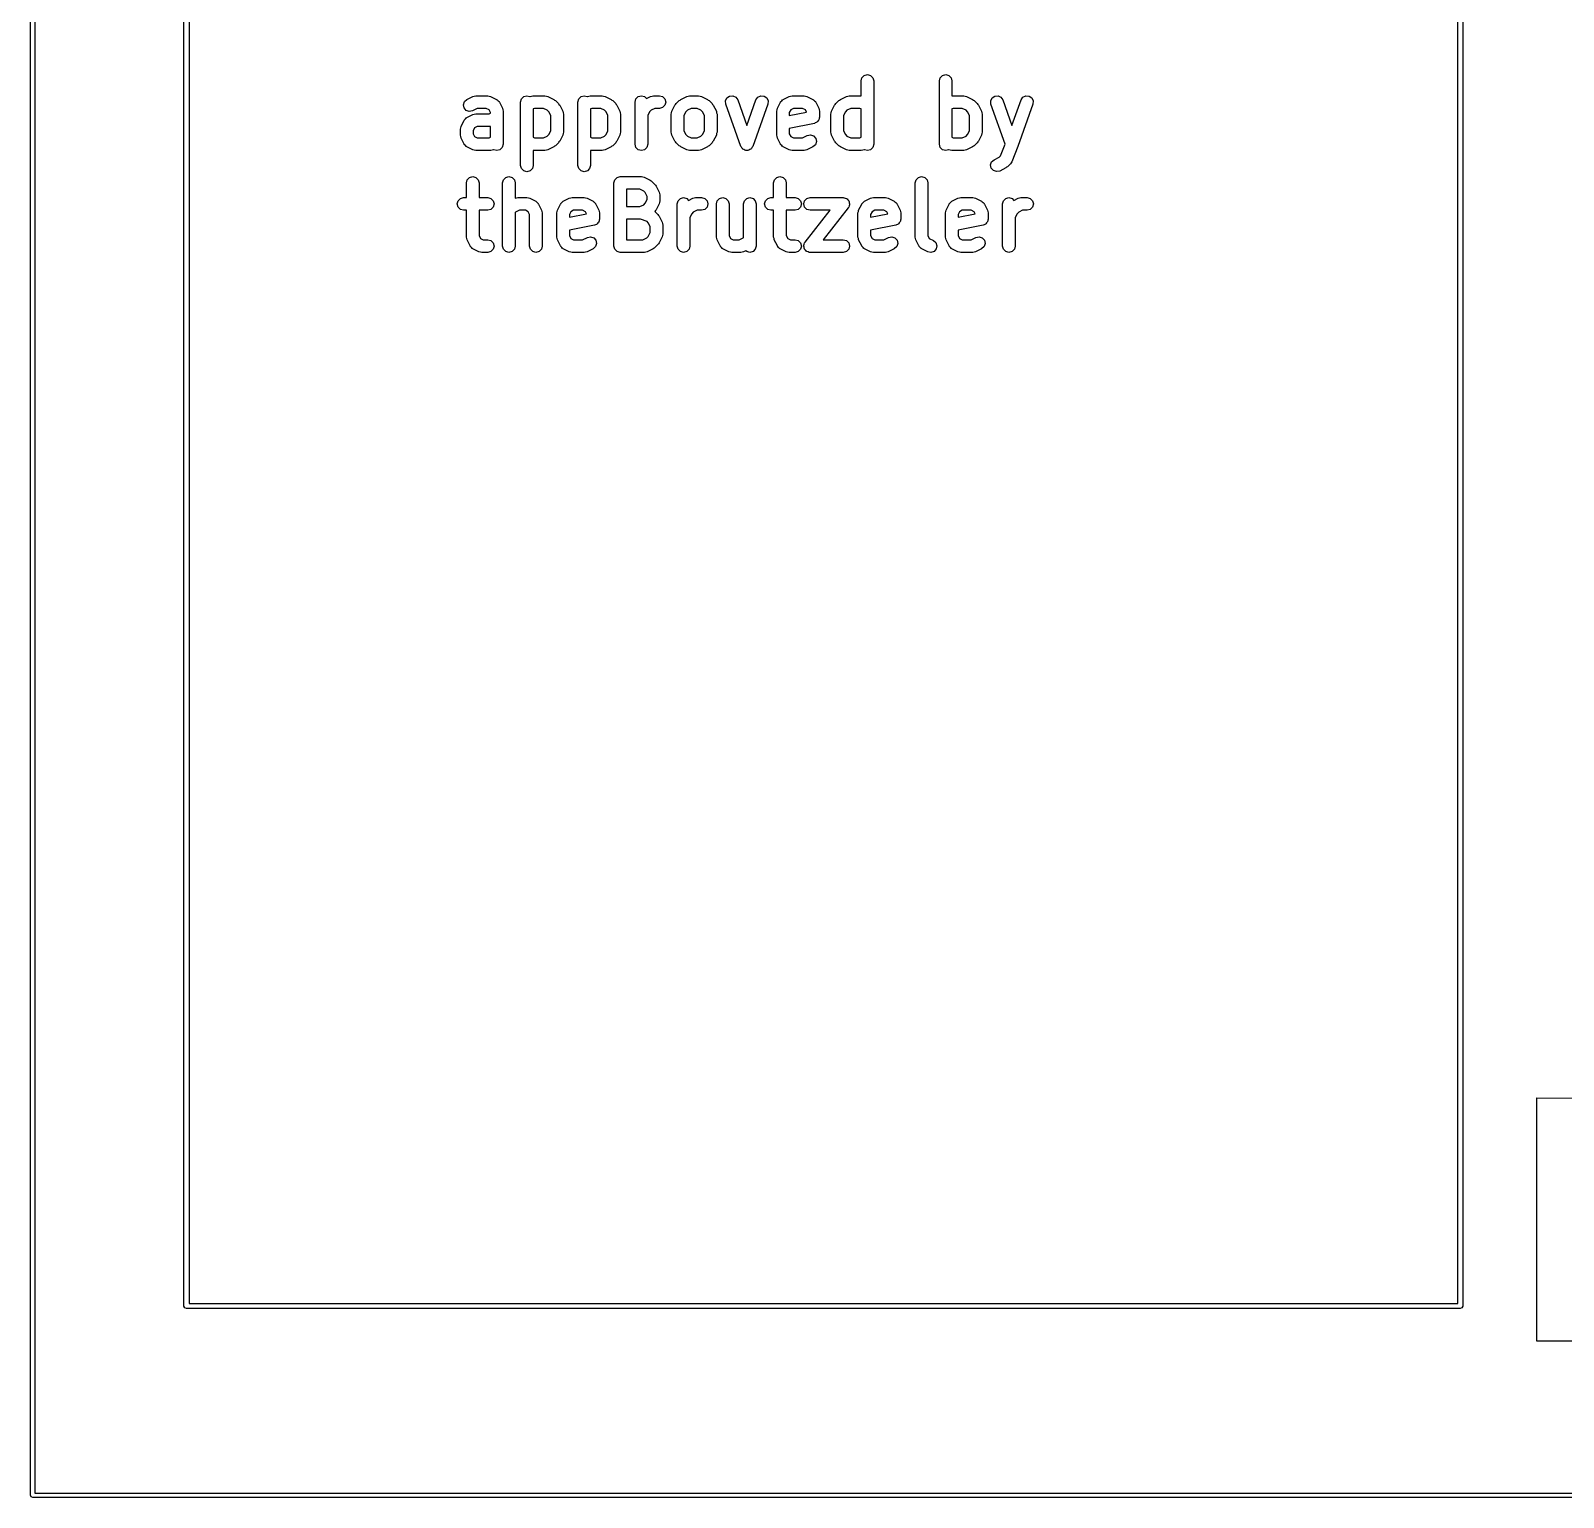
# Model space of a CAD drawing. Extents: x 10 to 287, y -200 to -10.
# Drawn here: x 98.11 to 134.44, y -125.23 to -90.47 of the extents above; entities that cross this region are included whole.
import ezdxf

# ---------------------------------------------------------------- set-up
doc = ezdxf.new("R2010")
doc.units = 0
doc.layers.add('BLACK', color=7, linetype='CONTINUOUS')

msp = doc.modelspace()

# ---------------------------------------------------------------- linework, layer by layer
at = {"layer": 'BLACK', "linetype": 'CONTINUOUS'}
for p, q in [((98.105, -125.185), (98.105, -55.235)), ((98.205, -55.285), (98.205, -125.135)), ((101.74, -120.7), (101.74, -66.2)), ((101.86, -66.26), (101.86, -120.64)), ((131.94, -120.64), (131.94, -66.26)), ((132.06, -66.2), (132.06, -120.7)), ((117.813, -91.5861), (117.868, -91.5312)), ((117.868, -91.5312), (117.943, -91.5111)), ((117.943, -91.5111), (118.018, -91.5312)), ((118.018, -91.5312), (118.073, -91.5861)), ((119.67, -91.5861), (119.725, -91.5312)), ((119.725, -91.5312), (119.8, -91.5111)), ((119.8, -91.5111), (119.875, -91.5312)), ((119.875, -91.5312), (119.93, -91.5861)), ((117.793, -91.6611), (117.813, -91.5861)), ((117.793, -92.0111), (117.793, -91.6611)), ((118.073, -91.5861), (118.093, -91.6611)), ((118.093, -91.6611), (118.093, -93.1611)), ((119.65, -91.6611), (119.67, -91.5861)), ((119.65, -93.1611), (119.65, -91.6611)), ((119.93, -91.5861), (119.95, -91.6611)), ((119.95, -91.6611), (119.95, -92.0111)), ((108.365, -92.2235), (108.389, -92.1499)), ((108.38, -92.2996), (108.365, -92.2235)), ((108.432, -92.3577), (108.38, -92.2996)), ((108.389, -92.1499), (108.447, -92.0983)), ((108.447, -92.0983), (108.59, -92.0269)), ((108.59, -92.0269), (108.624, -92.02)), ((108.624, -92.02), (108.657, -92.0111)), ((108.657, -92.0111), (108.943, -92.0111)), ((108.943, -92.0111), (108.976, -92.02)), ((108.976, -92.02), (109.01, -92.0269)), ((109.01, -92.0269), (109.153, -92.0983)), ((109.153, -92.0983), (109.16, -92.1044)), ((109.16, -92.1044), (109.168, -92.1073)), ((109.168, -92.1073), (109.188, -92.1299)), ((109.188, -92.1299), (109.211, -92.1499)), ((109.211, -92.1499), (109.214, -92.1586)), ((109.214, -92.1586), (109.22, -92.1654)), ((109.22, -92.1654), (109.291, -92.3083)), ((109.721, -92.1611), (109.742, -92.0861)), ((109.721, -93.6611), (109.721, -92.1611)), ((109.742, -92.0861), (109.796, -92.0312)), ((109.796, -92.0312), (109.871, -92.0111)), ((109.871, -92.0111), (109.941, -92.0298)), ((109.941, -92.0298), (109.947, -92.0269)), ((109.947, -92.0269), (109.981, -92.02)), ((109.981, -92.02), (110.014, -92.0111)), ((110.014, -92.0111), (110.3, -92.0111)), ((110.3, -92.0111), (110.333, -92.02)), ((110.333, -92.02), (110.367, -92.0269)), ((110.367, -92.0269), (110.51, -92.0983)), ((110.51, -92.0983), (110.528, -92.1144)), ((110.528, -92.1144), (110.549, -92.1264)), ((110.549, -92.1264), (110.62, -92.1979)), ((110.62, -92.1979), (110.632, -92.2188)), ((110.632, -92.2188), (110.648, -92.2368)), ((110.648, -92.2368), (110.72, -92.3797)), ((111.079, -92.1611), (111.099, -92.0861)), ((111.079, -93.6611), (111.079, -92.1611)), ((111.099, -92.0861), (111.154, -92.0312)), ((111.154, -92.0312), (111.229, -92.0111)), ((111.229, -92.0111), (111.299, -92.0298)), ((111.299, -92.0298), (111.304, -92.0269)), ((111.304, -92.0269), (111.338, -92.02)), ((111.338, -92.02), (111.371, -92.0111)), ((111.371, -92.0111), (111.657, -92.0111)), ((111.657, -92.0111), (111.69, -92.02)), ((111.69, -92.02), (111.724, -92.0269)), ((111.724, -92.0269), (111.867, -92.0983)), ((111.867, -92.0983), (111.885, -92.1144)), ((111.885, -92.1144), (111.906, -92.1264)), ((111.906, -92.1264), (111.977, -92.1979)), ((111.977, -92.1979), (111.99, -92.2188)), ((111.99, -92.2188), (112.006, -92.2368)), ((112.006, -92.2368), (112.077, -92.3797)), ((112.436, -92.1611), (112.456, -92.0861)), ((112.436, -93.1611), (112.436, -92.1611)), ((112.456, -92.0861), (112.511, -92.0312)), ((112.511, -92.0312), (112.586, -92.0111)), ((112.586, -92.0111), (112.661, -92.0312)), ((112.661, -92.0312), (112.706, -92.0762)), ((112.706, -92.0762), (112.804, -92.0269)), ((112.804, -92.0269), (112.838, -92.02)), ((112.838, -92.02), (112.871, -92.0111)), ((112.871, -92.0111), (113.014, -92.0111)), ((113.014, -92.0111), (113.089, -92.0312)), ((113.089, -92.291), (113.014, -92.3111)), ((113.089, -92.0312), (113.144, -92.0861)), ((113.144, -92.2361), (113.089, -92.291)), ((113.144, -92.0861), (113.164, -92.1611)), ((113.164, -92.1611), (113.144, -92.2361)), ((113.309, -92.3797), (113.38, -92.2368)), ((113.38, -92.2368), (113.396, -92.2188)), ((113.396, -92.2188), (113.408, -92.1979)), ((113.408, -92.1979), (113.48, -92.1264)), ((113.48, -92.1264), (113.501, -92.1144)), ((113.501, -92.1144), (113.519, -92.0983)), ((113.519, -92.0983), (113.661, -92.0269)), ((113.661, -92.0269), (113.695, -92.02)), ((113.695, -92.02), (113.729, -92.0111)), ((113.729, -92.0111), (113.943, -92.0111)), ((113.943, -92.0111), (113.976, -92.02)), ((113.976, -92.02), (114.01, -92.0269)), ((114.01, -92.0269), (114.153, -92.0983)), ((114.153, -92.0983), (114.171, -92.1144)), ((114.171, -92.1144), (114.192, -92.1264)), ((114.192, -92.1264), (114.263, -92.1979)), ((114.263, -92.1979), (114.275, -92.2188)), ((114.275, -92.2188), (114.291, -92.2368)), ((114.291, -92.2368), (114.363, -92.3797)), ((114.581, -92.1341), (114.614, -92.064)), ((114.587, -92.2115), (114.581, -92.1341)), ((114.944, -93.2115), (114.587, -92.2115)), ((114.614, -92.064), (114.678, -92.0198)), ((114.678, -92.0198), (114.756, -92.0135)), ((114.756, -92.0135), (114.826, -92.0467)), ((114.826, -92.0467), (114.87, -92.1106)), ((114.87, -92.1106), (115.086, -92.7151)), ((115.086, -92.7151), (115.302, -92.1106)), ((115.584, -92.2115), (115.227, -93.2115)), ((115.302, -92.1106), (115.346, -92.0467)), ((115.346, -92.0467), (115.416, -92.0135)), ((115.416, -92.0135), (115.493, -92.0198)), ((115.493, -92.0198), (115.557, -92.064)), ((115.557, -92.064), (115.59, -92.1341)), ((115.59, -92.1341), (115.584, -92.2115)), ((115.809, -92.3083), (115.88, -92.1654)), ((115.88, -92.1654), (115.886, -92.1586)), ((115.886, -92.1586), (115.889, -92.1499)), ((115.889, -92.1499), (115.912, -92.1299)), ((115.912, -92.1299), (115.932, -92.1073)), ((115.932, -92.1073), (115.94, -92.1044)), ((115.94, -92.1044), (115.947, -92.0983)), ((115.947, -92.0983), (116.09, -92.0269)), ((116.09, -92.0269), (116.124, -92.02)), ((116.124, -92.02), (116.157, -92.0111)), ((116.157, -92.0111), (116.443, -92.0111)), ((116.443, -92.0111), (116.476, -92.02)), ((116.476, -92.02), (116.51, -92.0269)), ((116.51, -92.0269), (116.653, -92.0983)), ((116.653, -92.0983), (116.66, -92.1044)), ((116.66, -92.1044), (116.668, -92.1073)), ((116.668, -92.1073), (116.688, -92.1299)), ((116.688, -92.1299), (116.711, -92.1499)), ((116.711, -92.1499), (116.714, -92.1586)), ((116.714, -92.1586), (116.72, -92.1654)), ((116.72, -92.1654), (116.791, -92.3083)), ((117.094, -92.3797), (117.166, -92.2368)), ((117.166, -92.2368), (117.182, -92.2188)), ((117.182, -92.2188), (117.194, -92.1979)), ((117.194, -92.1979), (117.265, -92.1264)), ((117.265, -92.1264), (117.286, -92.1144)), ((117.286, -92.1144), (117.304, -92.0983)), ((117.304, -92.0983), (117.447, -92.0269)), ((117.447, -92.0269), (117.481, -92.02)), ((117.481, -92.02), (117.514, -92.0111)), ((117.514, -92.0111), (117.793, -92.0111)), ((119.95, -92.0111), (120.229, -92.0111)), ((120.229, -92.0111), (120.262, -92.02)), ((120.262, -92.02), (120.296, -92.0269)), ((120.296, -92.0269), (120.439, -92.0983)), ((120.439, -92.0983), (120.457, -92.1144)), ((120.457, -92.1144), (120.477, -92.1264)), ((120.477, -92.1264), (120.549, -92.1979)), ((120.549, -92.1979), (120.561, -92.2188)), ((120.561, -92.2188), (120.577, -92.2368)), ((120.577, -92.2368), (120.648, -92.3797)), ((120.867, -92.1341), (120.9, -92.064)), ((120.873, -92.2115), (120.867, -92.1341)), ((121.211, -93.1581), (120.873, -92.2115)), ((120.9, -92.064), (120.964, -92.0198)), ((120.964, -92.0198), (121.041, -92.0135)), ((121.041, -92.0135), (121.111, -92.0467)), ((121.111, -92.0467), (121.156, -92.1106)), ((121.156, -92.1106), (121.371, -92.7151)), ((121.371, -92.7151), (121.587, -92.1106)), ((121.87, -92.2115), (121.513, -93.2115)), ((121.587, -92.1106), (121.631, -92.0467)), ((121.631, -92.0467), (121.702, -92.0135)), ((121.702, -92.0135), (121.779, -92.0198)), ((121.779, -92.0198), (121.843, -92.064)), ((121.843, -92.064), (121.876, -92.1341)), ((121.876, -92.1341), (121.87, -92.2115)), ((108.309, -92.7368), (108.38, -92.594)), ((108.38, -92.594), (108.386, -92.5871)), ((108.386, -92.5871), (108.389, -92.5784)), ((108.389, -92.5784), (108.412, -92.5584)), ((108.412, -92.5584), (108.432, -92.5359)), ((108.505, -92.3822), (108.432, -92.3577)), ((108.432, -92.5359), (108.44, -92.533)), ((108.44, -92.533), (108.447, -92.5269)), ((108.447, -92.5269), (108.59, -92.4555)), ((108.581, -92.3667), (108.505, -92.3822)), ((108.693, -92.3111), (108.581, -92.3667)), ((108.59, -92.4555), (108.624, -92.4486)), ((108.624, -92.4486), (108.657, -92.4396)), ((108.657, -92.4396), (108.979, -92.4396)), ((108.907, -92.3111), (108.693, -92.3111)), ((108.974, -92.3443), (108.907, -92.3111)), ((109.007, -92.4108), (108.974, -92.3443)), ((108.979, -92.4396), (109.007, -92.4255)), ((109.007, -92.4255), (109.007, -92.4108)), ((109.291, -92.3083), (109.298, -92.3421)), ((109.298, -92.3421), (109.307, -92.3754)), ((109.307, -92.3754), (109.307, -93.1611)), ((110.05, -92.3111), (110.021, -92.3252)), ((110.021, -92.3252), (110.021, -92.9969)), ((110.265, -92.3111), (110.05, -92.3111)), ((110.354, -92.3558), (110.265, -92.3111)), ((110.391, -92.3928), (110.354, -92.3558)), ((110.436, -92.4822), (110.391, -92.3928)), ((110.436, -92.8399), (110.436, -92.4822)), ((110.72, -92.3797), (110.727, -92.4135)), ((110.727, -92.4135), (110.736, -92.4468)), ((110.736, -92.4468), (110.736, -92.8754)), ((111.407, -92.3111), (111.379, -92.3252)), ((111.379, -92.3252), (111.379, -92.9969)), ((111.622, -92.3111), (111.407, -92.3111)), ((111.711, -92.3558), (111.622, -92.3111)), ((111.748, -92.3928), (111.711, -92.3558)), ((111.793, -92.4822), (111.748, -92.3928)), ((111.793, -92.8399), (111.793, -92.4822)), ((112.077, -92.3797), (112.084, -92.4135)), ((112.084, -92.4135), (112.093, -92.4468)), ((112.093, -92.4468), (112.093, -92.8754)), ((112.78, -92.3928), (112.736, -92.4822)), ((112.736, -92.4822), (112.736, -93.1611)), ((112.817, -92.3558), (112.78, -92.3928)), ((112.907, -92.3111), (112.817, -92.3558)), ((113.014, -92.3111), (112.907, -92.3111)), ((113.293, -92.4468), (113.302, -92.4135)), ((113.293, -92.8754), (113.293, -92.4468)), ((113.302, -92.4135), (113.309, -92.3797)), ((113.638, -92.3928), (113.593, -92.4822)), ((113.593, -92.4822), (113.593, -92.8399)), ((113.675, -92.3558), (113.638, -92.3928)), ((113.764, -92.3111), (113.675, -92.3558)), ((113.907, -92.3111), (113.764, -92.3111)), ((113.997, -92.3558), (113.907, -92.3111)), ((114.034, -92.3928), (113.997, -92.3558)), ((114.079, -92.4822), (114.034, -92.3928)), ((114.079, -92.8399), (114.079, -92.4822)), ((114.363, -92.3797), (114.37, -92.4135)), ((114.37, -92.4135), (114.379, -92.4468)), ((114.379, -92.4468), (114.379, -92.8754)), ((115.793, -92.3754), (115.802, -92.3421)), ((115.793, -92.9468), (115.793, -92.3754)), ((115.802, -92.3421), (115.809, -92.3083)), ((116.126, -92.3443), (116.093, -92.4108)), ((116.093, -92.4781), (116.5, -92.3967)), ((116.093, -92.4108), (116.093, -92.4781)), ((116.687, -92.6653), (116.093, -92.784)), ((116.193, -92.3111), (116.126, -92.3443)), ((116.407, -92.3111), (116.193, -92.3111)), ((116.474, -92.3443), (116.407, -92.3111)), ((116.5, -92.3967), (116.474, -92.3443)), ((116.709, -92.6545), (116.687, -92.6653)), ((116.732, -92.6481), (116.709, -92.6545)), ((116.743, -92.6375), (116.732, -92.6481)), ((116.756, -92.6309), (116.743, -92.6375)), ((116.77, -92.6105), (116.756, -92.6309)), ((116.787, -92.5932), (116.77, -92.6105)), ((116.791, -92.5787), (116.787, -92.5932)), ((116.791, -92.3083), (116.798, -92.3421)), ((116.799, -92.5663), (116.791, -92.5787)), ((116.798, -92.3421), (116.807, -92.3754)), ((116.801, -92.5419), (116.799, -92.5663)), ((116.807, -92.5182), (116.801, -92.5419)), ((116.807, -92.3754), (116.807, -92.5182)), ((117.079, -92.4468), (117.087, -92.4135)), ((117.079, -92.8754), (117.079, -92.4468)), ((117.087, -92.4135), (117.094, -92.3797)), ((117.423, -92.3928), (117.379, -92.4822)), ((117.379, -92.4822), (117.379, -92.8399)), ((117.46, -92.3558), (117.423, -92.3928)), ((117.55, -92.3111), (117.46, -92.3558)), ((117.765, -92.3111), (117.55, -92.3111)), ((117.793, -92.3252), (117.765, -92.3111)), ((117.793, -92.9969), (117.793, -92.3252)), ((119.978, -92.3111), (119.95, -92.3252)), ((119.95, -92.3252), (119.95, -92.9969)), ((120.193, -92.3111), (119.978, -92.3111)), ((120.283, -92.3558), (120.193, -92.3111)), ((120.32, -92.3928), (120.283, -92.3558)), ((120.364, -92.4822), (120.32, -92.3928)), ((120.364, -92.8399), (120.364, -92.4822)), ((120.648, -92.3797), (120.655, -92.4135)), ((120.655, -92.4135), (120.664, -92.4468)), ((120.664, -92.4468), (120.664, -92.8754)), ((108.293, -92.8039), (108.302, -92.7706)), ((108.293, -92.9468), (108.293, -92.8039)), ((108.302, -92.9801), (108.293, -92.9468)), ((108.302, -92.7706), (108.309, -92.7368)), ((108.309, -93.0139), (108.302, -92.9801)), ((108.38, -93.1567), (108.309, -93.0139)), ((108.626, -92.7729), (108.593, -92.8393)), ((108.593, -92.8393), (108.593, -92.9114)), ((108.593, -92.9114), (108.626, -92.9778)), ((108.693, -92.7396), (108.626, -92.7729)), ((108.626, -92.9778), (108.693, -93.0111)), ((109.007, -92.7396), (108.693, -92.7396)), ((108.693, -93.0111), (108.979, -93.0111)), ((108.979, -93.0111), (109.007, -92.9969)), ((109.007, -92.9969), (109.007, -92.7396)), ((110.021, -92.9969), (110.05, -93.0111)), ((110.05, -93.0111), (110.265, -93.0111)), ((110.265, -93.0111), (110.354, -92.9664)), ((110.354, -92.9664), (110.391, -92.9294)), ((110.391, -92.9294), (110.436, -92.8399)), ((110.72, -92.9424), (110.648, -93.0853)), ((110.727, -92.9087), (110.72, -92.9424)), ((110.736, -92.8754), (110.727, -92.9087)), ((111.379, -92.9969), (111.407, -93.0111)), ((111.407, -93.0111), (111.622, -93.0111)), ((111.622, -93.0111), (111.711, -92.9664)), ((111.711, -92.9664), (111.748, -92.9294)), ((111.748, -92.9294), (111.793, -92.8399)), ((112.077, -92.9424), (112.006, -93.0853)), ((112.084, -92.9087), (112.077, -92.9424)), ((112.093, -92.8754), (112.084, -92.9087)), ((113.302, -92.9087), (113.293, -92.8754)), ((113.309, -92.9424), (113.302, -92.9087)), ((113.38, -93.0853), (113.309, -92.9424)), ((113.593, -92.8399), (113.638, -92.9294)), ((113.638, -92.9294), (113.675, -92.9664)), ((113.675, -92.9664), (113.764, -93.0111)), ((113.764, -93.0111), (113.907, -93.0111)), ((113.907, -93.0111), (113.997, -92.9664)), ((113.997, -92.9664), (114.034, -92.9294)), ((114.034, -92.9294), (114.079, -92.8399)), ((114.363, -92.9424), (114.291, -93.0853)), ((114.37, -92.9087), (114.363, -92.9424)), ((114.379, -92.8754), (114.37, -92.9087)), ((115.802, -92.9801), (115.793, -92.9468)), ((115.809, -93.0139), (115.802, -92.9801)), ((115.88, -93.1567), (115.809, -93.0139)), ((116.093, -92.784), (116.093, -92.9114)), ((116.093, -92.9114), (116.126, -92.9778)), ((116.126, -92.9778), (116.193, -93.0111)), ((116.193, -93.0111), (116.407, -93.0111)), ((116.407, -93.0111), (116.519, -92.9555)), ((116.519, -92.9555), (116.595, -92.9399)), ((116.595, -92.9399), (116.668, -92.9645)), ((116.668, -92.9645), (116.72, -93.0226)), ((116.72, -93.0226), (116.735, -93.0986)), ((117.087, -92.9087), (117.079, -92.8754)), ((117.094, -92.9424), (117.087, -92.9087)), ((117.166, -93.0853), (117.094, -92.9424)), ((117.379, -92.8399), (117.423, -92.9294)), ((117.423, -92.9294), (117.46, -92.9664)), ((117.46, -92.9664), (117.55, -93.0111)), ((117.55, -93.0111), (117.765, -93.0111)), ((117.765, -93.0111), (117.793, -92.9969)), ((119.95, -92.9969), (119.978, -93.0111)), ((119.978, -93.0111), (120.193, -93.0111)), ((120.193, -93.0111), (120.283, -92.9664)), ((120.283, -92.9664), (120.32, -92.9294)), ((120.32, -92.9294), (120.364, -92.8399)), ((120.648, -92.9424), (120.577, -93.0853)), ((120.655, -92.9087), (120.648, -92.9424)), ((120.664, -92.8754), (120.655, -92.9087)), ((108.386, -93.1636), (108.38, -93.1567)), ((108.389, -93.1723), (108.386, -93.1636)), ((108.412, -93.1923), (108.389, -93.1723)), ((108.432, -93.2148), (108.412, -93.1923)), ((108.44, -93.2177), (108.432, -93.2148)), ((108.447, -93.2238), (108.44, -93.2177)), ((108.59, -93.2952), (108.447, -93.2238)), ((108.624, -93.3021), (108.59, -93.2952)), ((108.657, -93.3111), (108.624, -93.3021)), ((109.014, -93.3111), (108.657, -93.3111)), ((109.048, -93.3021), (109.014, -93.3111)), ((109.081, -93.2952), (109.048, -93.3021)), ((109.087, -93.2923), (109.081, -93.2952)), ((109.157, -93.3111), (109.087, -93.2923)), ((109.232, -93.291), (109.157, -93.3111)), ((109.287, -93.2361), (109.232, -93.291)), ((109.307, -93.1611), (109.287, -93.2361)), ((110.3, -93.3111), (110.021, -93.3111)), ((110.021, -93.3111), (110.021, -93.6611)), ((110.333, -93.3021), (110.3, -93.3111)), ((110.367, -93.2952), (110.333, -93.3021)), ((110.51, -93.2238), (110.367, -93.2952)), ((110.528, -93.2078), (110.51, -93.2238)), ((110.549, -93.1957), (110.528, -93.2078)), ((110.62, -93.1243), (110.549, -93.1957)), ((110.632, -93.1034), (110.62, -93.1243)), ((110.648, -93.0853), (110.632, -93.1034)), ((111.657, -93.3111), (111.379, -93.3111)), ((111.379, -93.3111), (111.379, -93.6611)), ((111.69, -93.3021), (111.657, -93.3111)), ((111.724, -93.2952), (111.69, -93.3021)), ((111.867, -93.2238), (111.724, -93.2952)), ((111.885, -93.2078), (111.867, -93.2238)), ((111.906, -93.1957), (111.885, -93.2078)), ((111.977, -93.1243), (111.906, -93.1957)), ((111.99, -93.1034), (111.977, -93.1243)), ((112.006, -93.0853), (111.99, -93.1034)), ((112.456, -93.2361), (112.436, -93.1611)), ((112.511, -93.291), (112.456, -93.2361)), ((112.586, -93.3111), (112.511, -93.291)), ((112.661, -93.291), (112.586, -93.3111)), ((112.716, -93.2361), (112.661, -93.291)), ((112.736, -93.1611), (112.716, -93.2361)), ((113.396, -93.1034), (113.38, -93.0853)), ((113.408, -93.1243), (113.396, -93.1034)), ((113.48, -93.1957), (113.408, -93.1243)), ((113.501, -93.2078), (113.48, -93.1957)), ((113.519, -93.2238), (113.501, -93.2078)), ((113.661, -93.2952), (113.519, -93.2238)), ((113.695, -93.3021), (113.661, -93.2952)), ((113.729, -93.3111), (113.695, -93.3021)), ((113.943, -93.3111), (113.729, -93.3111)), ((113.976, -93.3021), (113.943, -93.3111)), ((114.01, -93.2952), (113.976, -93.3021)), ((114.153, -93.2238), (114.01, -93.2952)), ((114.171, -93.2078), (114.153, -93.2238)), ((114.192, -93.1957), (114.171, -93.2078)), ((114.263, -93.1243), (114.192, -93.1957)), ((114.275, -93.1034), (114.263, -93.1243)), ((114.291, -93.0853), (114.275, -93.1034)), ((114.96, -93.2338), (114.944, -93.2115)), ((114.971, -93.2582), (114.96, -93.2338)), ((114.982, -93.2652), (114.971, -93.2582)), ((114.989, -93.2754), (114.982, -93.2652)), ((115.013, -93.287), (114.989, -93.2754)), ((115.035, -93.3023), (115.013, -93.287)), ((115.048, -93.3033), (115.035, -93.3023)), ((115.059, -93.3086), (115.048, -93.3033)), ((115.086, -93.3064), (115.059, -93.3086)), ((115.113, -93.3086), (115.086, -93.3064)), ((115.124, -93.3033), (115.113, -93.3086)), ((115.136, -93.3023), (115.124, -93.3033)), ((115.158, -93.287), (115.136, -93.3023)), ((115.183, -93.2754), (115.158, -93.287)), ((115.19, -93.2652), (115.183, -93.2754)), ((115.2, -93.2582), (115.19, -93.2652)), ((115.212, -93.2338), (115.2, -93.2582)), ((115.227, -93.2115), (115.212, -93.2338)), ((115.886, -93.1636), (115.88, -93.1567)), ((115.889, -93.1723), (115.886, -93.1636)), ((115.912, -93.1923), (115.889, -93.1723)), ((115.932, -93.2148), (115.912, -93.1923)), ((115.94, -93.2177), (115.932, -93.2148)), ((115.947, -93.2238), (115.94, -93.2177)), ((116.09, -93.2952), (115.947, -93.2238)), ((116.124, -93.3021), (116.09, -93.2952)), ((116.157, -93.3111), (116.124, -93.3021)), ((116.443, -93.3111), (116.157, -93.3111)), ((116.476, -93.3021), (116.443, -93.3111)), ((116.51, -93.2952), (116.476, -93.3021)), ((116.653, -93.2238), (116.51, -93.2952)), ((116.711, -93.1723), (116.653, -93.2238)), ((116.735, -93.0986), (116.711, -93.1723)), ((117.182, -93.1034), (117.166, -93.0853)), ((117.194, -93.1243), (117.182, -93.1034)), ((117.265, -93.1957), (117.194, -93.1243)), ((117.286, -93.2078), (117.265, -93.1957)), ((117.304, -93.2238), (117.286, -93.2078)), ((117.447, -93.2952), (117.304, -93.2238)), ((117.481, -93.3021), (117.447, -93.2952)), ((117.514, -93.3111), (117.481, -93.3021)), ((117.8, -93.3111), (117.514, -93.3111)), ((117.833, -93.3021), (117.8, -93.3111)), ((117.867, -93.2952), (117.833, -93.3021)), ((117.873, -93.2923), (117.867, -93.2952)), ((117.943, -93.3111), (117.873, -93.2923)), ((118.018, -93.291), (117.943, -93.3111)), ((118.073, -93.2361), (118.018, -93.291)), ((118.093, -93.1611), (118.073, -93.2361)), ((119.67, -93.2361), (119.65, -93.1611)), ((119.725, -93.291), (119.67, -93.2361)), ((119.8, -93.3111), (119.725, -93.291)), ((119.87, -93.2923), (119.8, -93.3111)), ((119.876, -93.2952), (119.87, -93.2923)), ((119.91, -93.3021), (119.876, -93.2952)), ((119.943, -93.3111), (119.91, -93.3021)), ((120.229, -93.3111), (119.943, -93.3111)), ((120.262, -93.3021), (120.229, -93.3111)), ((120.296, -93.2952), (120.262, -93.3021)), ((120.439, -93.2238), (120.296, -93.2952)), ((120.457, -93.2078), (120.439, -93.2238)), ((120.477, -93.1957), (120.457, -93.2078)), ((120.549, -93.1243), (120.477, -93.1957)), ((120.561, -93.1034), (120.549, -93.1243)), ((120.577, -93.0853), (120.561, -93.1034)), ((121.101, -93.4339), (121.211, -93.1581)), ((121.511, -93.2168), (121.368, -93.5739)), ((121.513, -93.2115), (121.511, -93.2139)), ((121.511, -93.2139), (121.511, -93.2168)), ((109.742, -93.7361), (109.721, -93.6611)), ((109.796, -93.791), (109.742, -93.7361)), ((110.001, -93.7361), (109.946, -93.791)), ((110.021, -93.6611), (110.001, -93.7361)), ((111.099, -93.7361), (111.079, -93.6611)), ((111.154, -93.791), (111.099, -93.7361)), ((111.358, -93.7361), (111.304, -93.791)), ((111.379, -93.6611), (111.358, -93.7361)), ((120.865, -93.6521), (120.889, -93.5784)), ((120.88, -93.7282), (120.865, -93.6521)), ((120.932, -93.7862), (120.88, -93.7282)), ((120.889, -93.5784), (120.947, -93.5269)), ((120.947, -93.5269), (121.068, -93.4664)), ((121.068, -93.4664), (121.101, -93.4339)), ((121.224, -93.7238), (121.081, -93.7952)), ((121.242, -93.7078), (121.224, -93.7238)), ((121.263, -93.6957), (121.242, -93.7078)), ((121.335, -93.6243), (121.263, -93.6957)), ((121.35, -93.5981), (121.335, -93.6243)), ((121.368, -93.5739), (121.35, -93.5981)), ((108.436, -94.0761), (108.456, -94.0011)), ((108.436, -94.4261), (108.436, -94.0761)), ((108.456, -94.0011), (108.511, -93.9462)), ((108.511, -93.9462), (108.586, -93.9261)), ((108.586, -93.9261), (108.661, -93.9462)), ((108.661, -93.9462), (108.716, -94.0011)), ((108.716, -94.0011), (108.736, -94.0761)), ((108.736, -94.0761), (108.736, -94.4261)), ((109.293, -94.0761), (109.313, -94.0011)), ((109.293, -95.5761), (109.293, -94.0761)), ((109.313, -94.0011), (109.368, -93.9462)), ((109.368, -93.9462), (109.443, -93.9261)), ((109.443, -93.9261), (109.518, -93.9462)), ((109.518, -93.9462), (109.573, -94.0011)), ((109.573, -94.0011), (109.593, -94.0761)), ((109.593, -94.0761), (109.593, -94.4413)), ((109.871, -93.8111), (109.796, -93.791)), ((109.946, -93.791), (109.871, -93.8111)), ((111.229, -93.8111), (111.154, -93.791)), ((111.304, -93.791), (111.229, -93.8111)), ((111.936, -94.0761), (111.956, -94.0011)), ((111.936, -95.5761), (111.936, -94.0761)), ((111.956, -94.0011), (112.011, -93.9462)), ((112.011, -93.9462), (112.086, -93.9261)), ((112.086, -93.9261), (112.586, -93.9261)), ((112.586, -93.9261), (112.619, -93.935)), ((112.619, -93.935), (112.653, -93.9419)), ((112.653, -93.9419), (112.796, -94.0133)), ((112.796, -94.0133), (112.814, -94.0294)), ((112.814, -94.0294), (112.835, -94.0414)), ((112.835, -94.0414), (112.906, -94.1129)), ((112.906, -94.1129), (112.918, -94.1338)), ((115.721, -94.0761), (115.742, -94.0011)), ((115.721, -94.4261), (115.721, -94.0761)), ((115.742, -94.0011), (115.796, -93.9462)), ((115.796, -93.9462), (115.871, -93.9261)), ((115.871, -93.9261), (115.946, -93.9462)), ((115.946, -93.9462), (116.001, -94.0011)), ((116.001, -94.0011), (116.021, -94.0761)), ((116.021, -94.0761), (116.021, -94.4261)), ((119.079, -94.0761), (119.099, -94.0011)), ((119.079, -95.3618), (119.079, -94.0761)), ((119.099, -94.0011), (119.154, -93.9462)), ((119.154, -93.9462), (119.229, -93.9261)), ((119.229, -93.9261), (119.304, -93.9462)), ((119.304, -93.9462), (119.358, -94.0011)), ((119.358, -94.0011), (119.379, -94.0761)), ((119.379, -94.0761), (119.379, -95.3264)), ((121.005, -93.8108), (120.932, -93.7862)), ((121.081, -93.7952), (121.005, -93.8108)), ((108.242, -94.5011), (108.296, -94.4462)), ((108.296, -94.4462), (108.371, -94.4261)), ((108.371, -94.4261), (108.436, -94.4261)), ((108.736, -94.4261), (108.943, -94.4261)), ((108.943, -94.4261), (109.018, -94.4462)), ((109.018, -94.4462), (109.073, -94.5011)), ((109.593, -94.4413), (109.624, -94.435)), ((109.624, -94.435), (109.657, -94.4261)), ((109.657, -94.4261), (109.871, -94.4261)), ((109.871, -94.4261), (109.905, -94.435)), ((109.905, -94.435), (109.939, -94.4419)), ((109.939, -94.4419), (110.081, -94.5133)), ((110.733, -94.5133), (110.876, -94.4419)), ((110.876, -94.4419), (110.91, -94.435)), ((110.91, -94.435), (110.943, -94.4261)), ((110.943, -94.4261), (111.229, -94.4261)), ((111.229, -94.4261), (111.262, -94.435)), ((111.262, -94.435), (111.296, -94.4419)), ((111.296, -94.4419), (111.439, -94.5133)), ((112.236, -94.2261), (112.236, -94.6404)), ((112.55, -94.2261), (112.236, -94.2261)), ((112.64, -94.2708), (112.55, -94.2261)), ((112.677, -94.3078), (112.64, -94.2708)), ((112.721, -94.3972), (112.677, -94.3078)), ((112.677, -94.5586), (112.721, -94.4692)), ((112.721, -94.4692), (112.721, -94.3972)), ((112.918, -94.1338), (112.934, -94.1518)), ((112.934, -94.1518), (113.006, -94.2947)), ((113.006, -94.2947), (113.013, -94.3285)), ((113.013, -94.3285), (113.021, -94.3618)), ((113.021, -94.3618), (113.021, -94.5046)), ((113.456, -94.5011), (113.511, -94.4462)), ((113.511, -94.4462), (113.586, -94.4261)), ((113.586, -94.4261), (113.661, -94.4462)), ((113.661, -94.4462), (113.706, -94.4912)), ((113.706, -94.4912), (113.804, -94.4419)), ((113.804, -94.4419), (113.838, -94.435)), ((113.838, -94.435), (113.871, -94.4261)), ((113.871, -94.4261), (114.014, -94.4261)), ((114.014, -94.4261), (114.089, -94.4462)), ((114.089, -94.4462), (114.144, -94.5011)), ((114.384, -94.5011), (114.439, -94.4462)), ((114.439, -94.4462), (114.514, -94.4261)), ((114.514, -94.4261), (114.589, -94.4462)), ((114.589, -94.4462), (114.644, -94.5011)), ((115.027, -94.5011), (115.082, -94.4462)), ((115.082, -94.4462), (115.157, -94.4261)), ((115.157, -94.4261), (115.232, -94.4462)), ((115.232, -94.4462), (115.287, -94.5011)), ((115.527, -94.5011), (115.582, -94.4462)), ((115.582, -94.4462), (115.657, -94.4261)), ((115.657, -94.4261), (115.721, -94.4261)), ((116.021, -94.4261), (116.229, -94.4261)), ((116.229, -94.4261), (116.304, -94.4462)), ((116.304, -94.4462), (116.358, -94.5011)), ((116.456, -94.5011), (116.511, -94.4462)), ((116.511, -94.4462), (116.586, -94.4261)), ((116.586, -94.4261), (117.371, -94.4261)), ((117.371, -94.4261), (117.382, -94.4289)), ((117.382, -94.4289), (117.393, -94.4276)), ((117.393, -94.4276), (117.419, -94.4388)), ((117.419, -94.4388), (117.446, -94.4462)), ((117.446, -94.4462), (117.454, -94.4539)), ((117.454, -94.4539), (117.464, -94.4581)), ((117.464, -94.4581), (117.481, -94.4809)), ((117.481, -94.4809), (117.501, -94.5011)), ((117.876, -94.5133), (118.019, -94.4419)), ((118.019, -94.4419), (118.052, -94.435)), ((118.052, -94.435), (118.086, -94.4261)), ((118.086, -94.4261), (118.371, -94.4261)), ((118.371, -94.4261), (118.405, -94.435)), ((118.405, -94.435), (118.439, -94.4419)), ((118.439, -94.4419), (118.581, -94.5133)), ((119.947, -94.5133), (120.09, -94.4419)), ((120.09, -94.4419), (120.124, -94.435)), ((120.124, -94.435), (120.157, -94.4261)), ((120.157, -94.4261), (120.443, -94.4261)), ((120.443, -94.4261), (120.476, -94.435)), ((120.476, -94.435), (120.51, -94.4419)), ((120.51, -94.4419), (120.653, -94.5133)), ((121.17, -94.5011), (121.225, -94.4462)), ((121.225, -94.4462), (121.3, -94.4261)), ((121.3, -94.4261), (121.375, -94.4462)), ((121.375, -94.4462), (121.42, -94.4912)), ((121.42, -94.4912), (121.519, -94.4419)), ((121.519, -94.4419), (121.552, -94.435)), ((121.552, -94.435), (121.586, -94.4261)), ((121.586, -94.4261), (121.729, -94.4261)), ((121.729, -94.4261), (121.804, -94.4462)), ((121.804, -94.4462), (121.858, -94.5011)), ((108.221, -94.5761), (108.242, -94.5011)), ((108.242, -94.6511), (108.221, -94.5761)), ((108.296, -94.706), (108.242, -94.6511)), ((108.371, -94.7261), (108.296, -94.706)), ((108.436, -94.7261), (108.371, -94.7261)), ((108.436, -95.3618), (108.436, -94.7261)), ((108.943, -94.7261), (108.736, -94.7261)), ((108.736, -94.7261), (108.736, -95.3264)), ((109.018, -94.706), (108.943, -94.7261)), ((109.073, -94.6511), (109.018, -94.706)), ((109.073, -94.5011), (109.093, -94.5761)), ((109.093, -94.5761), (109.073, -94.6511)), ((109.603, -94.7708), (109.593, -94.7811)), ((109.593, -94.7811), (109.593, -95.5761)), ((109.693, -94.7261), (109.603, -94.7708)), ((109.836, -94.7261), (109.693, -94.7261)), ((109.902, -94.7593), (109.836, -94.7261)), ((109.936, -94.8258), (109.902, -94.7593)), ((109.936, -95.5761), (109.936, -94.8258)), ((110.081, -94.5133), (110.088, -94.5194)), ((110.088, -94.5194), (110.097, -94.5223)), ((110.097, -94.5223), (110.117, -94.5449)), ((110.117, -94.5449), (110.139, -94.5649)), ((110.139, -94.5649), (110.142, -94.5736)), ((110.142, -94.5736), (110.148, -94.5804)), ((110.148, -94.5804), (110.22, -94.7233)), ((110.22, -94.7233), (110.227, -94.7571)), ((110.227, -94.7571), (110.236, -94.7904)), ((110.236, -94.7904), (110.236, -95.5761)), ((110.579, -94.7904), (110.587, -94.7571)), ((110.579, -95.3618), (110.579, -94.7904)), ((110.587, -94.7571), (110.594, -94.7233)), ((110.594, -94.7233), (110.666, -94.5804)), ((110.666, -94.5804), (110.672, -94.5736)), ((110.672, -94.5736), (110.675, -94.5649)), ((110.675, -94.5649), (110.697, -94.5449)), ((110.697, -94.5449), (110.717, -94.5223)), ((110.717, -94.5223), (110.726, -94.5194)), ((110.726, -94.5194), (110.733, -94.5133)), ((110.912, -94.7593), (110.879, -94.8258)), ((110.879, -94.8931), (111.286, -94.8117)), ((110.879, -94.8258), (110.879, -94.8931)), ((110.978, -94.7261), (110.912, -94.7593)), ((111.193, -94.7261), (110.978, -94.7261)), ((111.26, -94.7593), (111.193, -94.7261)), ((111.286, -94.8117), (111.26, -94.7593)), ((111.439, -94.5133), (111.445, -94.5194)), ((111.445, -94.5194), (111.454, -94.5223)), ((111.454, -94.5223), (111.474, -94.5449)), ((111.474, -94.5449), (111.497, -94.5649)), ((111.497, -94.5649), (111.5, -94.5736)), ((111.5, -94.5736), (111.506, -94.5804)), ((111.506, -94.5804), (111.577, -94.7233)), ((111.577, -94.7233), (111.584, -94.7571)), ((111.584, -94.7571), (111.593, -94.7904)), ((111.593, -94.7904), (111.593, -94.9332)), ((112.236, -94.6404), (112.55, -94.6404)), ((112.55, -94.6404), (112.64, -94.5956)), ((112.64, -94.5956), (112.677, -94.5586)), ((112.906, -94.7536), (112.905, -94.7549)), ((112.905, -94.7549), (112.906, -94.7557)), ((112.918, -94.7326), (112.906, -94.7536)), ((112.906, -94.7557), (112.977, -94.8271)), ((112.934, -94.7146), (112.918, -94.7326)), ((113.006, -94.5717), (112.934, -94.7146)), ((112.977, -94.8271), (112.99, -94.8481)), ((113.013, -94.5379), (113.006, -94.5717)), ((113.021, -94.5046), (113.013, -94.5379)), ((113.436, -94.5761), (113.456, -94.5011)), ((113.436, -95.5761), (113.436, -94.5761)), ((113.78, -94.8078), (113.736, -94.8972)), ((113.817, -94.7708), (113.78, -94.8078)), ((113.907, -94.7261), (113.817, -94.7708)), ((114.014, -94.7261), (113.907, -94.7261)), ((114.089, -94.706), (114.014, -94.7261)), ((114.144, -94.6511), (114.089, -94.706)), ((114.144, -94.5011), (114.164, -94.5761)), ((114.164, -94.5761), (114.144, -94.6511)), ((114.364, -94.5761), (114.384, -94.5011)), ((114.364, -95.3618), (114.364, -94.5761)), ((114.644, -94.5011), (114.664, -94.5761)), ((114.664, -94.5761), (114.664, -95.3264)), ((115.007, -94.5761), (115.027, -94.5011)), ((115.007, -95.3711), (115.007, -94.5761)), ((115.287, -94.5011), (115.307, -94.5761)), ((115.307, -94.5761), (115.307, -95.5761)), ((115.507, -94.5761), (115.527, -94.5011)), ((115.527, -94.6511), (115.507, -94.5761)), ((115.582, -94.706), (115.527, -94.6511)), ((115.657, -94.7261), (115.582, -94.706)), ((115.721, -94.7261), (115.657, -94.7261)), ((115.721, -95.3618), (115.721, -94.7261)), ((116.229, -94.7261), (116.021, -94.7261)), ((116.021, -94.7261), (116.021, -95.3264)), ((116.304, -94.706), (116.229, -94.7261)), ((116.358, -94.6511), (116.304, -94.706)), ((116.358, -94.5011), (116.379, -94.5761)), ((116.379, -94.5761), (116.358, -94.6511)), ((116.436, -94.5761), (116.456, -94.5011)), ((116.456, -94.6511), (116.436, -94.5761)), ((116.511, -94.706), (116.456, -94.6511)), ((116.468, -95.4834), (117.063, -94.7261)), ((116.586, -94.7261), (116.511, -94.706)), ((117.063, -94.7261), (116.586, -94.7261)), ((117.489, -94.6687), (116.894, -95.4261)), ((117.494, -94.6588), (117.489, -94.6687)), ((117.501, -94.6511), (117.494, -94.6588)), ((117.501, -94.5011), (117.504, -94.5116)), ((117.509, -94.6235), (117.501, -94.6511)), ((117.504, -94.5116), (117.511, -94.5203)), ((117.52, -94.5974), (117.509, -94.6235)), ((117.511, -94.5203), (117.514, -94.5485)), ((117.514, -94.5485), (117.521, -94.5761)), ((117.521, -94.5761), (117.519, -94.5866)), ((117.519, -94.5866), (117.52, -94.5974)), ((117.721, -94.7904), (117.73, -94.7571)), ((117.721, -95.3618), (117.721, -94.7904)), ((117.73, -94.7571), (117.737, -94.7233)), ((117.737, -94.7233), (117.809, -94.5804)), ((117.809, -94.5804), (117.815, -94.5736)), ((117.815, -94.5736), (117.818, -94.5649)), ((117.818, -94.5649), (117.84, -94.5449)), ((117.84, -94.5449), (117.86, -94.5223)), ((117.86, -94.5223), (117.869, -94.5194)), ((117.869, -94.5194), (117.876, -94.5133)), ((118.055, -94.7593), (118.021, -94.8258)), ((118.021, -94.8931), (118.429, -94.8117)), ((118.021, -94.8258), (118.021, -94.8931)), ((118.121, -94.7261), (118.055, -94.7593)), ((118.336, -94.7261), (118.121, -94.7261)), ((118.402, -94.7593), (118.336, -94.7261)), ((118.429, -94.8117), (118.402, -94.7593)), ((118.581, -94.5133), (118.588, -94.5194)), ((118.588, -94.5194), (118.597, -94.5223)), ((118.597, -94.5223), (118.617, -94.5449)), ((118.617, -94.5449), (118.639, -94.5649)), ((118.639, -94.5649), (118.642, -94.5736)), ((118.642, -94.5736), (118.648, -94.5804)), ((118.648, -94.5804), (118.72, -94.7233)), ((118.72, -94.7233), (118.727, -94.7571)), ((118.727, -94.7571), (118.736, -94.7904)), ((118.736, -94.7904), (118.736, -94.9332)), ((119.793, -94.7904), (119.802, -94.7571)), ((119.793, -95.3618), (119.793, -94.7904)), ((119.802, -94.7571), (119.809, -94.7233)), ((119.809, -94.7233), (119.88, -94.5804)), ((119.88, -94.5804), (119.886, -94.5736)), ((119.886, -94.5736), (119.889, -94.5649)), ((119.889, -94.5649), (119.912, -94.5449)), ((119.912, -94.5449), (119.932, -94.5223)), ((119.932, -94.5223), (119.94, -94.5194)), ((119.94, -94.5194), (119.947, -94.5133)), ((120.126, -94.7593), (120.093, -94.8258)), ((120.093, -94.8931), (120.5, -94.8117)), ((120.093, -94.8258), (120.093, -94.8931)), ((120.193, -94.7261), (120.126, -94.7593)), ((120.407, -94.7261), (120.193, -94.7261)), ((120.474, -94.7593), (120.407, -94.7261)), ((120.5, -94.8117), (120.474, -94.7593)), ((120.653, -94.5133), (120.66, -94.5194)), ((120.66, -94.5194), (120.668, -94.5223)), ((120.668, -94.5223), (120.688, -94.5449)), ((120.688, -94.5449), (120.711, -94.5649)), ((120.711, -94.5649), (120.714, -94.5736)), ((120.714, -94.5736), (120.72, -94.5804)), ((120.72, -94.5804), (120.791, -94.7233)), ((120.791, -94.7233), (120.798, -94.7571)), ((120.798, -94.7571), (120.807, -94.7904)), ((120.807, -94.7904), (120.807, -94.9332)), ((121.15, -94.5761), (121.17, -94.5011)), ((121.15, -95.5761), (121.15, -94.5761)), ((121.495, -94.8078), (121.45, -94.8972)), ((121.532, -94.7708), (121.495, -94.8078)), ((121.621, -94.7261), (121.532, -94.7708)), ((121.729, -94.7261), (121.621, -94.7261)), ((121.804, -94.706), (121.729, -94.7261)), ((121.858, -94.6511), (121.804, -94.706)), ((121.858, -94.5011), (121.879, -94.5761)), ((121.879, -94.5761), (121.858, -94.6511)), ((111.472, -95.0803), (110.879, -95.199)), ((110.879, -95.199), (110.879, -95.3264)), ((111.494, -95.0695), (111.472, -95.0803)), ((111.518, -95.0631), (111.494, -95.0695)), ((111.528, -95.0525), (111.518, -95.0631)), ((111.542, -95.0459), (111.528, -95.0525)), ((111.555, -95.0255), (111.542, -95.0459)), ((111.573, -95.0082), (111.555, -95.0255)), ((111.577, -94.9937), (111.573, -95.0082)), ((111.585, -94.9813), (111.577, -94.9937)), ((111.587, -94.9569), (111.585, -94.9813)), ((111.593, -94.9332), (111.587, -94.9569)), ((112.236, -94.9404), (112.236, -95.4261)), ((112.561, -94.9404), (112.236, -94.9404)), ((112.719, -94.9929), (112.561, -94.9404)), ((112.748, -95.0221), (112.719, -94.9929)), ((112.793, -95.1115), (112.748, -95.0221)), ((112.793, -95.2549), (112.793, -95.1115)), ((112.99, -94.8481), (113.006, -94.8661)), ((113.006, -94.8661), (113.077, -95.009)), ((113.077, -95.009), (113.084, -95.0428)), ((113.084, -95.0428), (113.093, -95.0761)), ((113.093, -95.0761), (113.093, -95.2904)), ((113.736, -94.8972), (113.736, -95.5761)), ((118.615, -95.0803), (118.021, -95.199)), ((118.021, -95.199), (118.021, -95.3264)), ((118.637, -95.0695), (118.615, -95.0803)), ((118.661, -95.0631), (118.637, -95.0695)), ((118.671, -95.0525), (118.661, -95.0631)), ((118.685, -95.0459), (118.671, -95.0525)), ((118.698, -95.0255), (118.685, -95.0459)), ((118.716, -95.0082), (118.698, -95.0255)), ((118.719, -94.9937), (118.716, -95.0082)), ((118.728, -94.9813), (118.719, -94.9937)), ((118.729, -94.9569), (118.728, -94.9813)), ((118.736, -94.9332), (118.729, -94.9569)), ((120.687, -95.0803), (120.093, -95.199)), ((120.093, -95.199), (120.093, -95.3264)), ((120.709, -95.0695), (120.687, -95.0803)), ((120.732, -95.0631), (120.709, -95.0695)), ((120.743, -95.0525), (120.732, -95.0631)), ((120.756, -95.0459), (120.743, -95.0525)), ((120.77, -95.0255), (120.756, -95.0459)), ((120.787, -95.0082), (120.77, -95.0255)), ((120.791, -94.9937), (120.787, -95.0082)), ((120.799, -94.9813), (120.791, -94.9937)), ((120.801, -94.9569), (120.799, -94.9813)), ((120.807, -94.9332), (120.801, -94.9569)), ((121.45, -94.8972), (121.45, -95.5761)), ((108.445, -95.3951), (108.436, -95.3618)), ((108.452, -95.4289), (108.445, -95.3951)), ((108.523, -95.5717), (108.452, -95.4289)), ((108.529, -95.5786), (108.523, -95.5717)), ((108.736, -95.3264), (108.769, -95.3928)), ((108.769, -95.3928), (108.835, -95.4261)), ((108.835, -95.4261), (108.943, -95.4261)), ((108.943, -95.4261), (109.018, -95.4462)), ((109.018, -95.4462), (109.073, -95.5011)), ((109.073, -95.5011), (109.093, -95.5761)), ((110.587, -95.3951), (110.579, -95.3618)), ((110.594, -95.4289), (110.587, -95.3951)), ((110.666, -95.5717), (110.594, -95.4289)), ((110.672, -95.5786), (110.666, -95.5717)), ((110.879, -95.3264), (110.912, -95.3928)), ((110.912, -95.3928), (110.978, -95.4261)), ((110.978, -95.4261), (111.193, -95.4261)), ((111.193, -95.4261), (111.304, -95.3705)), ((111.304, -95.3705), (111.38, -95.3549)), ((111.38, -95.3549), (111.454, -95.3795)), ((111.454, -95.3795), (111.506, -95.4376)), ((111.521, -95.5136), (111.497, -95.5873)), ((111.506, -95.4376), (111.521, -95.5136)), ((112.236, -95.4261), (112.622, -95.4261)), ((112.622, -95.4261), (112.711, -95.3814)), ((112.711, -95.3814), (112.748, -95.3444)), ((112.748, -95.3444), (112.793, -95.2549)), ((112.977, -95.5393), (112.906, -95.6107)), ((112.99, -95.5184), (112.977, -95.5393)), ((113.006, -95.5003), (112.99, -95.5184)), ((113.077, -95.3574), (113.006, -95.5003)), ((113.084, -95.3237), (113.077, -95.3574)), ((113.093, -95.2904), (113.084, -95.3237)), ((114.373, -95.3951), (114.364, -95.3618)), ((114.38, -95.4289), (114.373, -95.3951)), ((114.452, -95.5717), (114.38, -95.4289)), ((114.458, -95.5786), (114.452, -95.5717)), ((114.664, -95.3264), (114.698, -95.3928)), ((114.698, -95.3928), (114.764, -95.4261)), ((114.764, -95.4261), (114.907, -95.4261)), ((114.907, -95.4261), (114.997, -95.3814)), ((114.997, -95.3814), (115.007, -95.3711)), ((115.73, -95.3951), (115.721, -95.3618)), ((115.737, -95.4289), (115.73, -95.3951)), ((115.809, -95.5717), (115.737, -95.4289)), ((115.815, -95.5786), (115.809, -95.5717)), ((116.021, -95.3264), (116.055, -95.3928)), ((116.055, -95.3928), (116.121, -95.4261)), ((116.121, -95.4261), (116.229, -95.4261)), ((116.229, -95.4261), (116.304, -95.4462)), ((116.304, -95.4462), (116.358, -95.5011)), ((116.358, -95.5011), (116.379, -95.5761)), ((116.436, -95.5761), (116.439, -95.5656)), ((116.437, -95.5548), (116.448, -95.5286)), ((116.439, -95.5656), (116.437, -95.5548)), ((116.448, -95.5286), (116.456, -95.5011)), ((116.456, -95.5011), (116.463, -95.4934)), ((116.463, -95.4934), (116.468, -95.4834)), ((116.894, -95.4261), (117.371, -95.4261)), ((117.371, -95.4261), (117.446, -95.4462)), ((117.446, -95.4462), (117.501, -95.5011)), ((117.501, -95.5011), (117.521, -95.5761)), ((117.73, -95.3951), (117.721, -95.3618)), ((117.737, -95.4289), (117.73, -95.3951)), ((117.809, -95.5717), (117.737, -95.4289)), ((117.815, -95.5786), (117.809, -95.5717)), ((118.021, -95.3264), (118.055, -95.3928)), ((118.055, -95.3928), (118.121, -95.4261)), ((118.121, -95.4261), (118.336, -95.4261)), ((118.336, -95.4261), (118.447, -95.3705)), ((118.447, -95.3705), (118.523, -95.3549)), ((118.523, -95.3549), (118.597, -95.3795)), ((118.597, -95.3795), (118.648, -95.4376)), ((118.664, -95.5136), (118.639, -95.5873)), ((118.648, -95.4376), (118.664, -95.5136)), ((119.087, -95.3951), (119.079, -95.3618)), ((119.094, -95.4289), (119.087, -95.3951)), ((119.166, -95.5717), (119.094, -95.4289)), ((119.172, -95.5786), (119.166, -95.5717)), ((119.379, -95.3264), (119.412, -95.3928)), ((119.412, -95.3928), (119.51, -95.4419)), ((119.51, -95.4419), (119.568, -95.4934)), ((119.568, -95.4934), (119.593, -95.5671)), ((119.593, -95.5671), (119.577, -95.6432)), ((119.802, -95.3951), (119.793, -95.3618)), ((119.809, -95.4289), (119.802, -95.3951)), ((119.88, -95.5717), (119.809, -95.4289)), ((119.886, -95.5786), (119.88, -95.5717)), ((120.093, -95.3264), (120.126, -95.3928)), ((120.126, -95.3928), (120.193, -95.4261)), ((120.193, -95.4261), (120.407, -95.4261)), ((120.407, -95.4261), (120.519, -95.3705)), ((120.519, -95.3705), (120.595, -95.3549)), ((120.595, -95.3549), (120.668, -95.3795)), ((120.668, -95.3795), (120.72, -95.4376)), ((120.735, -95.5136), (120.711, -95.5873)), ((120.72, -95.4376), (120.735, -95.5136)), ((108.532, -95.5873), (108.529, -95.5786)), ((108.555, -95.6073), (108.532, -95.5873)), ((108.574, -95.6298), (108.555, -95.6073)), ((108.583, -95.6327), (108.574, -95.6298)), ((108.59, -95.6388), (108.583, -95.6327)), ((108.733, -95.7102), (108.59, -95.6388)), ((108.767, -95.7171), (108.733, -95.7102)), ((108.8, -95.7261), (108.767, -95.7171)), ((108.943, -95.7261), (108.8, -95.7261)), ((109.018, -95.706), (108.943, -95.7261)), ((109.073, -95.6511), (109.018, -95.706)), ((109.093, -95.5761), (109.073, -95.6511)), ((109.313, -95.6511), (109.293, -95.5761)), ((109.368, -95.706), (109.313, -95.6511)), ((109.443, -95.7261), (109.368, -95.706)), ((109.518, -95.706), (109.443, -95.7261)), ((109.573, -95.6511), (109.518, -95.706)), ((109.593, -95.5761), (109.573, -95.6511)), ((109.956, -95.6511), (109.936, -95.5761)), ((110.011, -95.706), (109.956, -95.6511)), ((110.086, -95.7261), (110.011, -95.706)), ((110.161, -95.706), (110.086, -95.7261)), ((110.216, -95.6511), (110.161, -95.706)), ((110.236, -95.5761), (110.216, -95.6511)), ((110.675, -95.5873), (110.672, -95.5786)), ((110.697, -95.6073), (110.675, -95.5873)), ((110.717, -95.6298), (110.697, -95.6073)), ((110.726, -95.6327), (110.717, -95.6298)), ((110.733, -95.6388), (110.726, -95.6327)), ((110.876, -95.7102), (110.733, -95.6388)), ((110.91, -95.7171), (110.876, -95.7102)), ((110.943, -95.7261), (110.91, -95.7171)), ((111.229, -95.7261), (110.943, -95.7261)), ((111.262, -95.7171), (111.229, -95.7261)), ((111.296, -95.7102), (111.262, -95.7171)), ((111.439, -95.6388), (111.296, -95.7102)), ((111.497, -95.5873), (111.439, -95.6388)), ((111.956, -95.6511), (111.936, -95.5761)), ((112.011, -95.706), (111.956, -95.6511)), ((112.086, -95.7261), (112.011, -95.706)), ((112.657, -95.7261), (112.086, -95.7261)), ((112.69, -95.7171), (112.657, -95.7261)), ((112.724, -95.7102), (112.69, -95.7171)), ((112.867, -95.6388), (112.724, -95.7102)), ((112.885, -95.6228), (112.867, -95.6388)), ((112.906, -95.6107), (112.885, -95.6228)), ((113.456, -95.6511), (113.436, -95.5761)), ((113.511, -95.706), (113.456, -95.6511)), ((113.586, -95.7261), (113.511, -95.706)), ((113.661, -95.706), (113.586, -95.7261)), ((113.716, -95.6511), (113.661, -95.706)), ((113.736, -95.5761), (113.716, -95.6511)), ((114.461, -95.5873), (114.458, -95.5786)), ((114.483, -95.6073), (114.461, -95.5873)), ((114.503, -95.6298), (114.483, -95.6073)), ((114.512, -95.6327), (114.503, -95.6298)), ((114.519, -95.6388), (114.512, -95.6327)), ((114.661, -95.7102), (114.519, -95.6388)), ((114.695, -95.7171), (114.661, -95.7102)), ((114.729, -95.7261), (114.695, -95.7171)), ((114.943, -95.7261), (114.729, -95.7261)), ((114.976, -95.7171), (114.943, -95.7261)), ((115.01, -95.7102), (114.976, -95.7171)), ((115.061, -95.6847), (115.01, -95.7102)), ((115.082, -95.706), (115.061, -95.6847)), ((115.157, -95.7261), (115.082, -95.706)), ((115.232, -95.706), (115.157, -95.7261)), ((115.287, -95.6511), (115.232, -95.706)), ((115.307, -95.5761), (115.287, -95.6511)), ((115.818, -95.5873), (115.815, -95.5786)), ((115.84, -95.6073), (115.818, -95.5873)), ((115.86, -95.6298), (115.84, -95.6073)), ((115.869, -95.6327), (115.86, -95.6298)), ((115.876, -95.6388), (115.869, -95.6327)), ((116.019, -95.7102), (115.876, -95.6388)), ((116.052, -95.7171), (116.019, -95.7102)), ((116.086, -95.7261), (116.052, -95.7171)), ((116.229, -95.7261), (116.086, -95.7261)), ((116.304, -95.706), (116.229, -95.7261)), ((116.358, -95.6511), (116.304, -95.706)), ((116.379, -95.5761), (116.358, -95.6511)), ((116.443, -95.6036), (116.436, -95.5761)), ((116.446, -95.6319), (116.443, -95.6036)), ((116.453, -95.6406), (116.446, -95.6319)), ((116.456, -95.6511), (116.453, -95.6406)), ((116.476, -95.6712), (116.456, -95.6511)), ((116.493, -95.694), (116.476, -95.6712)), ((116.503, -95.6983), (116.493, -95.694)), ((116.511, -95.706), (116.503, -95.6983)), ((116.538, -95.7133), (116.511, -95.706)), ((116.564, -95.7246), (116.538, -95.7133)), ((116.575, -95.7233), (116.564, -95.7246)), ((116.586, -95.7261), (116.575, -95.7233)), ((117.371, -95.7261), (116.586, -95.7261)), ((117.446, -95.706), (117.371, -95.7261)), ((117.501, -95.6511), (117.446, -95.706)), ((117.521, -95.5761), (117.501, -95.6511)), ((117.818, -95.5873), (117.815, -95.5786)), ((117.84, -95.6073), (117.818, -95.5873)), ((117.86, -95.6298), (117.84, -95.6073)), ((117.869, -95.6327), (117.86, -95.6298)), ((117.876, -95.6388), (117.869, -95.6327)), ((118.019, -95.7102), (117.876, -95.6388)), ((118.052, -95.7171), (118.019, -95.7102)), ((118.086, -95.7261), (118.052, -95.7171)), ((118.371, -95.7261), (118.086, -95.7261)), ((118.405, -95.7171), (118.371, -95.7261)), ((118.439, -95.7102), (118.405, -95.7171)), ((118.581, -95.6388), (118.439, -95.7102)), ((118.639, -95.5873), (118.581, -95.6388)), ((119.175, -95.5873), (119.172, -95.5786)), ((119.197, -95.6073), (119.175, -95.5873)), ((119.217, -95.6298), (119.197, -95.6073)), ((119.226, -95.6327), (119.217, -95.6298)), ((119.233, -95.6388), (119.226, -95.6327)), ((119.376, -95.7102), (119.233, -95.6388)), ((119.452, -95.7258), (119.376, -95.7102)), ((119.526, -95.7012), (119.452, -95.7258)), ((119.577, -95.6432), (119.526, -95.7012)), ((119.889, -95.5873), (119.886, -95.5786)), ((119.912, -95.6073), (119.889, -95.5873)), ((119.932, -95.6298), (119.912, -95.6073)), ((119.94, -95.6327), (119.932, -95.6298)), ((119.947, -95.6388), (119.94, -95.6327)), ((120.09, -95.7102), (119.947, -95.6388)), ((120.124, -95.7171), (120.09, -95.7102)), ((120.157, -95.7261), (120.124, -95.7171)), ((120.443, -95.7261), (120.157, -95.7261)), ((120.476, -95.7171), (120.443, -95.7261)), ((120.51, -95.7102), (120.476, -95.7171)), ((120.653, -95.6388), (120.51, -95.7102)), ((120.711, -95.5873), (120.653, -95.6388)), ((121.17, -95.6511), (121.15, -95.5761)), ((121.225, -95.706), (121.17, -95.6511)), ((121.3, -95.7261), (121.225, -95.706)), ((121.375, -95.706), (121.3, -95.7261)), ((121.43, -95.6511), (121.375, -95.706)), ((121.45, -95.5761), (121.43, -95.6511)), ((133.815, -115.767), (133.816, -115.765)), ((133.815, -121.53), (133.815, -115.767)), ((133.815, -115.767), (133.815, -115.767)), ((133.815, -115.767), (133.815, -115.767)), ((133.816, -115.765), (133.817, -115.763)), ((133.817, -115.763), (133.818, -115.762)), ((133.817, -115.763), (133.817, -115.763)), ((133.817, -115.763), (133.817, -115.763)), ((133.818, -115.762), (133.82, -115.762)), ((133.82, -115.762), (133.82, -115.762)), ((133.82, -115.762), (133.82, -115.762)), ((133.82, -115.762), (135.413, -115.772)), ((101.86, -120.64), (131.94, -120.64)), ((101.758, -120.742), (101.74, -120.7)), ((101.8, -120.76), (101.758, -120.742)), ((132, -120.76), (101.8, -120.76)), ((132.042, -120.742), (132, -120.76)), ((132.06, -120.7), (132.042, -120.742)), ((133.817, -121.534), (133.815, -121.53)), ((133.82, -121.535), (133.817, -121.534)), ((134.999, -121.535), (133.82, -121.535)), ((98.1196, -125.22), (98.105, -125.185)), ((98.155, -125.235), (98.1196, -125.22)), ((177.79, -125.235), (98.155, -125.235)), ((98.205, -125.135), (177.74, -125.135))]:
    msp.add_line(p, q, dxfattribs=at)

doc.saveas('drawing.dxf')
